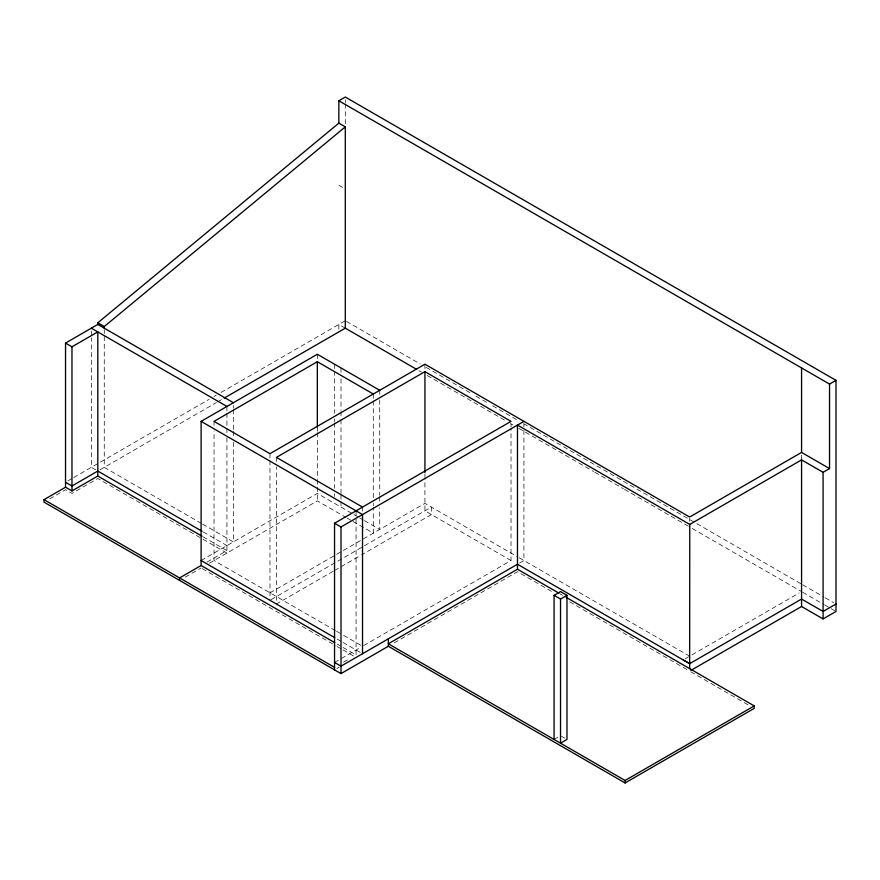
<?xml version="1.0" encoding="UTF-8"?>
<svg xmlns="http://www.w3.org/2000/svg" width="880" height="880" viewBox="0 0 880 880"><rect width="100%" height="100%" fill="white"/><g stroke="black" fill="none" stroke-linecap="round" stroke-linejoin="round"><path stroke-width="0.66" stroke-dasharray="4.4 3.3" d="M67.87 480.898L72.567 478.181M73.744 477.499L209.143 399.322M213.906 396.583L216.293 395.208M221.045 392.458L345.301 320.716M49.665 498.861L65.527 489.709L71.973 493.427L97.801 478.522L201.773 538.549M99.99 469.81L216.447 402.567M217.635 401.885L223.575 398.453M201.113 560.527L317.328 493.427L352.737 513.876M206.976 562.111L226.93 550.583L203.236 536.91M185.251 577.137L201.113 567.985M209.33 563.244L317.328 500.885L345.895 517.385M269.973 592.834L424.93 503.371L518.045 557.128M271.161 599.61L431.387 507.1L431.387 514.558L361.603 554.851M333.212 571.241L276.43 604.021L276.43 466.95M334.4 570.559L360.415 555.533M334.543 662.42L340.208 659.142M341.341 658.493L360.371 647.504M363.715 645.579L511.027 560.527L511.027 428.186M343.607 662.156L348.139 659.538M336.809 668.569L339.075 667.26M519.629 563.013L523.93 560.527L523.93 428.186M394.273 642.84L517.473 571.714L553.102 592.273M685.421 658.647L688.6 656.81M692.032 654.83L799.183 592.966M554.07 739.453L558.371 736.967M338.844 185.273L343.156 187.759M346.489 321.398L420.156 363.935M426.096 367.367L471.251 393.426M476.003 396.176L487.883 403.029M492.635 405.779L518.771 420.871M523.523 423.61L801.548 584.122M802.736 584.815L824.12 597.157M825.308 597.839L833.624 602.646M345.301 328.174L338.844 324.445L338.844 331.903M418.968 370.7L421.344 372.075M427.284 375.507L505.714 420.783M510.455 423.522L512.842 424.897M518.771 428.318L593.637 471.548M594.814 472.219L623.337 488.697M624.514 489.368L691.064 527.791M692.241 528.473L801.548 591.58M802.725 592.262L824.12 604.615M824.846 605.033L830.06 608.047M831.248 608.729L834.812 610.786M519.222 557.81L689.656 656.205M511.027 560.527L424.93 510.829L424.93 477.444M560.23 593.901L562.595 595.276M569.723 601.876L688.468 670.428M690.822 671.792L749.518 705.683M353.914 514.558L358.611 517.264M359.788 517.946L363.308 519.981M364.474 520.652L379.742 529.463L379.742 507.639M347.094 518.067L351.857 520.817M353.045 521.51L373.285 533.192L373.285 507.265M201.41 523.424L104.258 467.335L104.258 334.994M202.587 524.106L233.387 541.893L233.387 439.56M561.594 736.351L564.828 738.21M95.656 469.821L91.344 467.335L91.344 337.722M203.236 531.938L226.93 545.622M202.961 539.231L226.93 553.069L226.93 436.469M335.401 630.608L214.027 560.527L214.027 430.914M336.578 631.29L342.474 634.689M343.651 635.371L362.527 646.261M337.139 639.067L341.869 641.795M343.057 642.477L362.527 653.719M337.139 644.039L341.869 646.767M343.057 647.449L356.07 654.962L356.07 517.649M202.29 568.667L335.951 645.843M337.139 646.525L341.869 649.253M343.057 649.935L353.694 656.084M801.57 455.158L801.57 459.25M689.656 518.397L689.656 521.136M523.93 424.094L523.93 426.822M511.027 424.094L511.027 426.822M424.93 364.199L424.93 371.03M424.93 473.99L424.93 476.718M379.742 390.302L379.742 394.394M379.742 399.85L379.742 495.352M379.742 496.716L379.742 502.172M373.285 394.02L373.285 399.487M373.285 400.851L373.285 497.717M373.285 503.173L373.285 505.901M362.527 507.1L362.527 511.192M356.07 510.829L356.07 516.285M345.301 99.803L345.301 102.542M345.301 103.917L345.301 124.498M341 367.928L341 373.395M341 378.851L341 410.223M341 411.598L341 418.418M341 419.782L341 493.46M341 494.824L341 500.28M341 501.644L341 507.1M334.543 364.21L334.543 369.666M334.543 371.03L334.543 413.325M334.543 418.781L334.543 421.509M334.543 422.873L334.543 488.367M334.543 493.823L334.543 496.551M317.328 354.266L317.328 361.086M317.328 427.944L317.328 431.299M317.328 432.663L317.328 479.061M317.328 479.787L317.328 486.607M317.328 487.245L317.328 500.885M276.43 457.391L276.43 461.483M269.973 453.673L269.973 459.129M269.973 460.493L269.973 600.292M233.387 405.449L233.387 408.177M233.387 409.541L233.387 430.012M233.387 431.376L233.387 438.196M226.93 406.45L226.93 411.906M226.93 413.27L226.93 426.921M226.93 428.285L226.93 435.105M214.027 421.366L214.027 425.458M104.258 329.538L104.258 333.63M91.344 330.902L91.344 336.358"/><path stroke-width="1.32" d="M233.387 402.721L97.801 324.445L97.801 322.817L338.844 123.145L338.844 100.782L345.301 97.053L836 380.358L836 611.468L823.086 618.926L801.57 606.507L690.844 670.428M104.258 328.174L104.258 326.546L345.301 126.874L338.844 123.145M566.159 597.333L754.215 705.903L754.215 708.389L625.086 782.947L388.344 646.261L341 673.596L44 502.128L44 499.642L65.527 487.223L65.527 343.079L97.801 324.445M65.527 343.079L71.973 346.808L97.801 331.903L97.801 476.036L202.059 536.228M224.191 398.101L345.301 328.174L416.592 369.336M65.527 487.223L71.973 490.941L97.801 476.036M334.774 642.664L201.113 565.499L201.113 421.366L317.328 354.266L379.742 390.302M373.285 394.02L317.328 361.724L214.027 421.366L269.973 453.673L424.93 364.199L689.656 517.033L801.57 452.43L829.543 468.578L829.543 384.087L338.844 100.782M334.543 669.878L334.543 523.248L511.027 421.366L424.93 371.657L276.43 457.391L362.527 507.1M201.113 565.499L179.586 577.929L179.586 580.404M334.543 523.248L341 526.977L523.93 421.366M829.543 384.087L836 380.358M559.042 593.219L517.473 569.228L388.344 643.775L625.086 780.461L754.215 705.903M554.07 595.32L560.527 591.591L566.973 595.32L566.973 739.453L560.527 743.182L560.527 599.049L554.07 595.32L554.07 739.453M560.527 599.049L566.973 595.32M689.656 668.635L689.766 524.425L801.57 459.877L823.086 472.307L829.543 468.578M683.199 659.934L689.766 663.597M836 604.021L823.086 611.468L801.57 599.049L689.656 663.663L517.473 564.256L341 666.149L334.543 662.42M689.766 524.425L517.473 425.084L517.473 569.228M97.801 322.817L104.258 326.546M91.344 328.174L226.93 406.45M201.113 421.366L362.527 514.547L362.527 653.719M202.059 531.256L97.801 471.064L71.973 485.98L65.527 482.251M201.113 560.527L334.774 637.703M44 499.642L334.543 667.392M823.086 472.307L823.086 618.926M801.57 367.928L801.57 452.43M801.57 459.877L801.57 606.507M625.086 780.461L625.086 782.947M424.93 371.657L424.93 472.626M388.344 638.814L388.344 646.261M345.301 126.874L345.301 328.174M341 526.977L341 673.596M317.328 361.724L317.328 427.207M71.973 346.808L71.973 490.941"/></g></svg>
